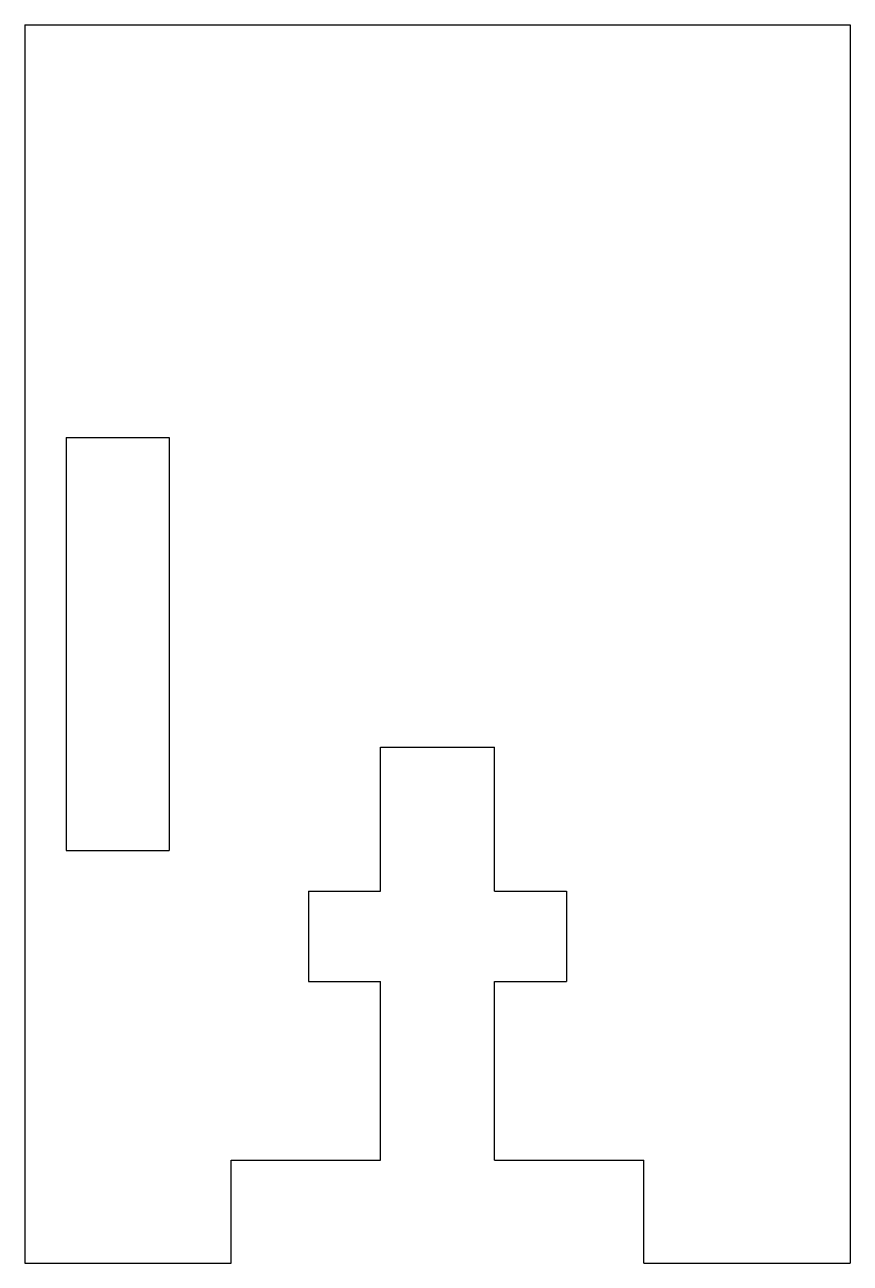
# Model space of a CAD drawing. Extents: x -0.48 to 0.52, y -1.04 to 0.46.
import ezdxf

# ---------------------------------------------------------------- set-up
doc = ezdxf.new("R2010")
doc.units = 0
doc.layers.add('VISIBLE', color=7, linetype='CONTINUOUS')

msp = doc.modelspace()

# ---------------------------------------------------------------- linework, layer by layer
at = {"layer": 'VISIBLE'}
for p, q in [((-0.4811, 0.4563, 0.125), (0.5189, 0.4563, 0.125)), ((-0.4811, 0.4563, 0.125), (-0.4811, -1.0437, 0.125)), ((0.5189, 0.4563, 0.125), (0.5189, -1.0437, 0.125)), ((-0.4311, -0.0437, 0.125), (-0.4311, -0.5437, 0.125)), ((-0.4311, -0.0437, 0.125), (-0.3061, -0.0437, 0.125)), ((-0.3061, -0.0437, 0.125), (-0.3061, -0.5437, 0.125)), ((-0.0501, -0.5932, 0.125), (-0.0501, -0.4187, 0.125)), ((-0.0501, -0.4187, 0.125), (0.0879, -0.4187, 0.125)), ((0.0879, -0.5932, 0.125), (0.0879, -0.4187, 0.125)), ((-0.4311, -0.5437, 0.125), (-0.3061, -0.5437, 0.125)), ((-0.1373, -0.5932, 0.125), (-0.1373, -0.7025, 0.125)), ((-0.1373, -0.5932, 0.125), (-0.0501, -0.5932, 0.125)), ((0.0879, -0.5932, 0.125), (0.1752, -0.5932, 0.125)), ((0.1752, -0.5932, 0.125), (0.1752, -0.7025, 0.125)), ((-0.1373, -0.7025, 0.125), (-0.0501, -0.7025, 0.125)), ((-0.0501, -0.9187, 0.125), (-0.0501, -0.7025, 0.125)), ((0.0879, -0.7025, 0.125), (0.1752, -0.7025, 0.125)), ((0.0879, -0.9187, 0.125), (0.0879, -0.7025, 0.125)), ((-0.2311, -1.0437, 0.125), (-0.2311, -0.9187, 0.125)), ((-0.2311, -0.9187, 0.125), (-0.0501, -0.9187, 0.125)), ((0.0879, -0.9187, 0.125), (0.2689, -0.9187, 0.125)), ((0.2689, -1.0437, 0.125), (0.2689, -0.9187, 0.125)), ((-0.4811, -1.0437, 0.125), (-0.2311, -1.0437, 0.125)), ((0.2689, -1.0437, 0.125), (0.5189, -1.0437, 0.125))]:
    msp.add_line(p, q, dxfattribs=at)

doc.saveas('drawing.dxf')
